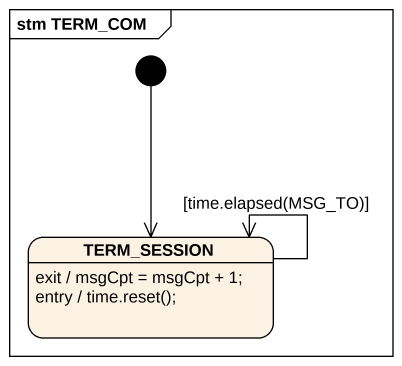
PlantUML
@startuml
mainframe stm TERM_COM
hide empty description
state TERM_SESSION
TERM_SESSION : exit / msgCpt = msgCpt + 1;
TERM_SESSION : entry / time.reset();
[*] --> TERM_SESSION
TERM_SESSION --> TERM_SESSION : [time.elapsed(MSG_TO)]
@enduml
